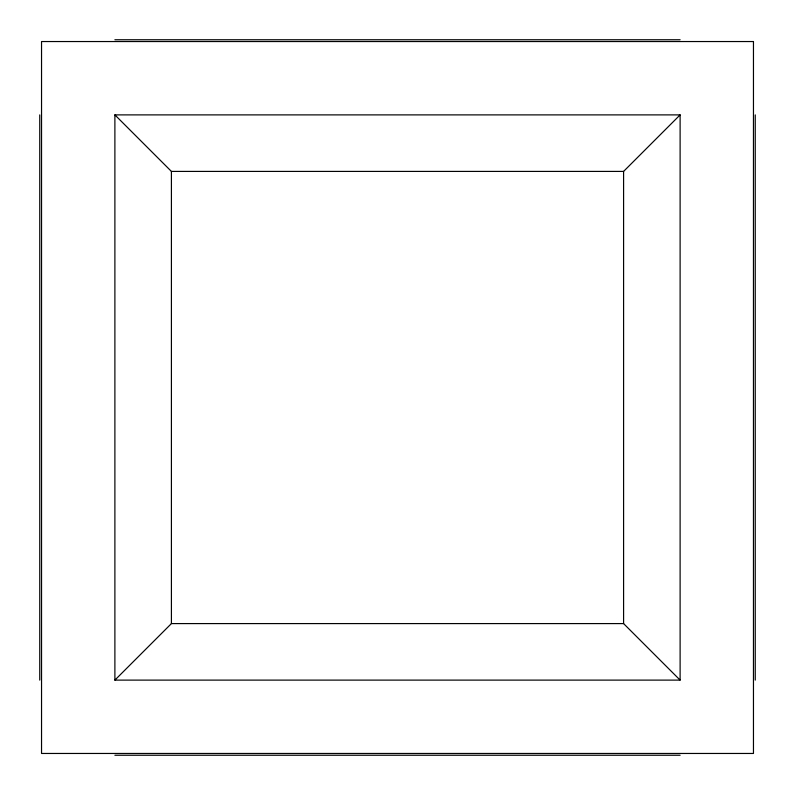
<?xml version="1.0" encoding="UTF-8"?>
<svg xmlns="http://www.w3.org/2000/svg" width="795" height="795" viewBox="0 0 795 795"><rect width="100%" height="100%" fill="white"/><g stroke="black" fill="none" stroke-linecap="round" stroke-linejoin="round"><path stroke-width="1.19" d="M114.887 680.113L171.412 623.588L623.588 623.588L680.113 680.113L114.887 680.113L114.887 114.887L680.113 114.887L680.113 680.113M623.588 623.588L623.588 171.412L680.113 114.887M114.887 39.75L680.113 39.75M114.887 114.887L171.412 171.412L623.588 171.412M114.887 755.25L680.113 755.25M755.25 114.887L755.25 680.113M171.412 171.412L171.412 623.588M39.75 114.887L39.75 680.113M753.461 41.539L41.539 41.539L41.539 753.461L753.461 753.461L753.461 41.539"/></g></svg>
